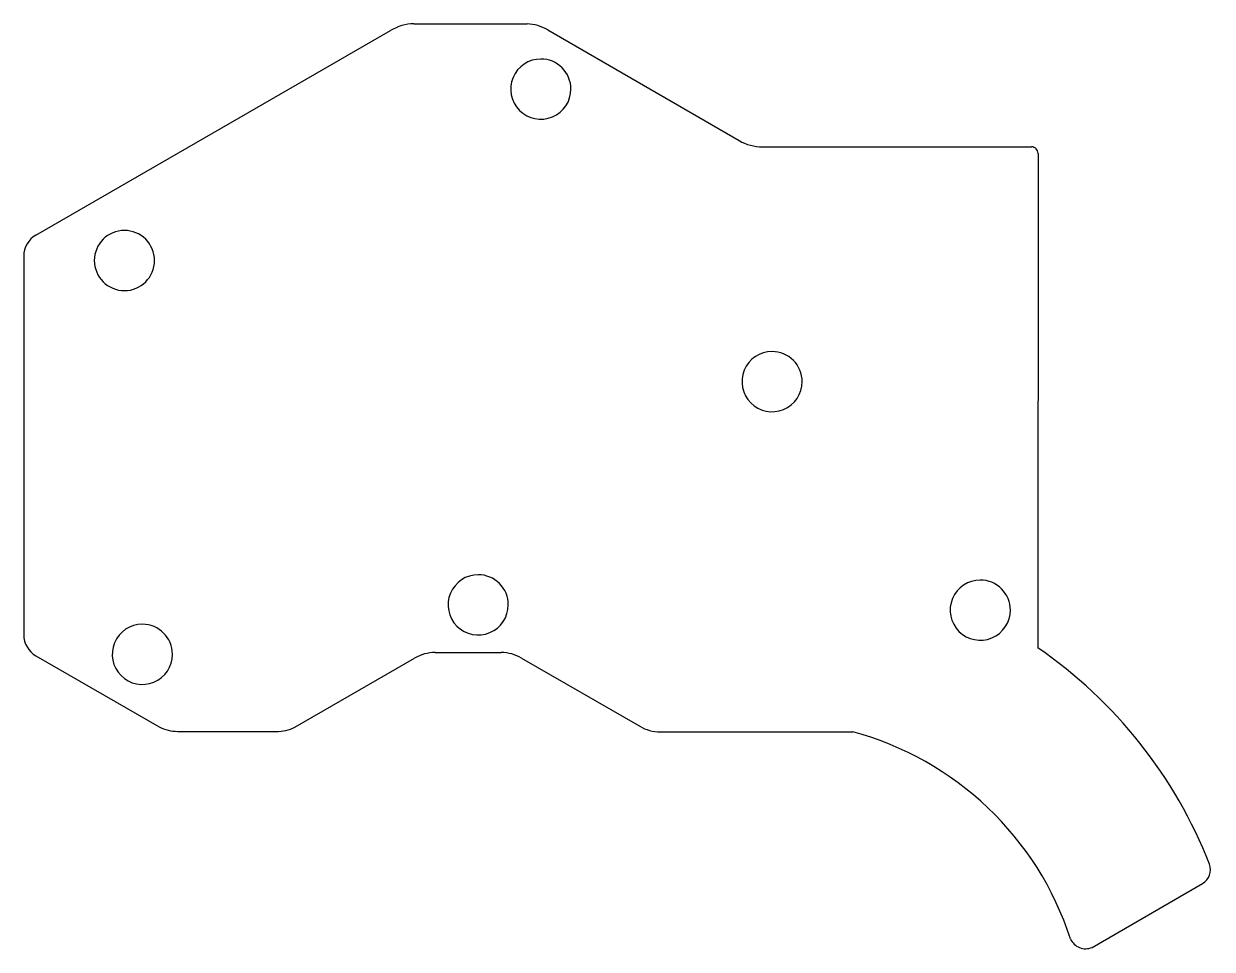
# Model space of a CAD drawing. Extents: x 9 to 171, y 165 to 291.
import ezdxf

# ---------------------------------------------------------------- set-up
doc = ezdxf.new("R2010")
doc.units = 0
doc.layers.get('0').update_dxf_attribs({"linetype": 'CONTINUOUS'})

msp = doc.modelspace()

# ---------------------------------------------------------------- linework, layer by layer
at = {"color": 7}
for points in [[(10.920145, 262.474013), (59.230931, 290.337805)], [(62.39323, 291.252205), (77.836426, 291.252205)], [(80.630425, 290.416545), (106.716218, 275.339109)], [(109.888677, 274.490749), (146.543407, 274.488209)], [(147.432407, 273.59921), (147.427327, 206.248589)], [(9.255997, 259.591114), (9.256447, 208.029129)], [(10.920145, 205.148769), (27.69684, 195.468832)], [(46.200735, 195.443432), (62.50499, 204.856669)], [(65.301982, 205.603429), (74.27998, 205.603429)], [(77.074426, 204.854129), (93.178022, 195.557732)], [(30.211439, 194.869392), (43.648036, 194.854152)], [(95.972021, 194.810972), (122.184814, 194.808326)], [(154.795864, 165.45112), (169.8479, 174.132838)]]:
    msp.add_lwpolyline(points, dxfattribs=at)
at = {"color": 1}
for points in [[(79.699521, 286.454278)], [(22.968535, 263.105588)], [(111.204672, 246.604522)], [(71.1676, 216.204556)], [(139.565571, 215.48204)], [(25.408398, 209.461099)]]:
    msp.add_lwpolyline(points, close=True, dxfattribs=at)
at = {"color": 7}
for points in [[(62.39323, 291.252205), (61.277271, 291.229903), (60.186894, 290.913899), (59.231947, 290.336027)], [(80.630425, 290.415021), (79.776697, 290.907353), (78.82017, 291.194398), (77.836426, 291.253475)], [(106.716218, 275.339109), (107.681545, 274.781806), (108.776567, 274.488428), (109.891217, 274.488463)], [(147.172025, 274.227827), (147.005303, 274.394547), (146.779182, 274.488209), (146.543407, 274.488209)], [(147.432407, 273.59921), (147.432407, 273.834988), (147.338744, 274.061108), (147.172025, 274.227827)], [(10.921161, 262.474013), (9.89104, 261.879489), (9.256424, 260.780487), (9.256445, 259.591114)], [(9.256445, 208.029129), (9.256453, 206.84016), (9.890871, 205.741547), (10.920653, 205.147245)], [(170.80929, 176.783581), (166.128743, 188.716482), (157.986622, 198.977042), (147.429359, 206.246557)], [(65.30153, 205.603429), (64.320532, 205.603432), (63.356819, 205.345177), (62.507276, 204.854637)], [(77.074426, 204.854129), (76.224868, 205.344355), (75.261277, 205.602424), (74.280427, 205.602413)], [(27.69684, 195.468832), (28.476297, 195.074095), (29.33773, 194.868395), (30.211439, 194.868376)], [(43.649052, 194.853136), (44.53449, 194.84377), (45.409377, 195.045883), (46.200989, 195.44267)], [(93.178022, 195.557732), (94.02748, 195.067208), (94.991105, 194.808956), (95.972021, 194.80894)], [(151.864705, 166.60174), (147.372029, 180.414418), (136.208258, 191.024439), (122.185068, 194.809194)], [(169.8479, 174.132838), (170.76407, 174.670289), (171.167919, 175.783774), (170.80929, 176.783581)], [(151.864705, 166.60174), (152.096462, 166.056466), (152.537646, 165.627219), (153.08907, 165.410499)], [(153.08907, 165.410499), (153.640493, 165.193779), (154.255879, 165.207778), (154.79688, 165.449342)]]:
    msp.add_open_spline(points, degree=3, dxfattribs=at)
at = {"color": 1}
for points in [[(79.699521, 286.454278), (78.041226, 286.454278), (76.546218, 285.455345), (75.911616, 283.923281)], [(82.598658, 285.253416), (81.829759, 286.022315), (80.786908, 286.454278), (79.699521, 286.454278)], [(83.79952, 282.354279), (83.79952, 283.441666), (83.367557, 284.484517), (82.598658, 285.253416)], [(75.911616, 283.923281), (75.277014, 282.391216), (75.627792, 280.627733), (76.800384, 279.455142)], [(81.268522, 278.566374), (82.800587, 279.200976), (83.79952, 280.695984), (83.79952, 282.354279)], [(76.800384, 279.455142), (77.972975, 278.28255), (79.736458, 277.931772), (81.268522, 278.566374)], [(22.968535, 263.105588), (20.704168, 263.105588), (18.868536, 261.269956), (18.868536, 259.005589)], [(25.867672, 261.904726), (25.098773, 262.673625), (24.055922, 263.105588), (22.968535, 263.105588)], [(27.068533, 259.005589), (27.068533, 260.092976), (26.636571, 261.135827), (25.867672, 261.904726)], [(18.868536, 259.005589), (18.868536, 256.741222), (20.704168, 254.90559), (22.968535, 254.90559)], [(22.968535, 254.90559), (25.232901, 254.90559), (27.068533, 256.741222), (27.068533, 259.005589)], [(111.204672, 246.604522), (109.546377, 246.604522), (108.051369, 245.605589), (107.416767, 244.073525)], [(114.103809, 245.40366), (113.33491, 246.172559), (112.292059, 246.604522), (111.204672, 246.604522)], [(115.304671, 242.504523), (115.304671, 243.59191), (114.872708, 244.634761), (114.103809, 245.40366)], [(107.416767, 244.073525), (106.782165, 242.54146), (107.132943, 240.777977), (108.305535, 239.605386)], [(112.773674, 238.716618), (114.305738, 239.35122), (115.304671, 240.846228), (115.304671, 242.504523)], [(108.305535, 239.605386), (109.478126, 238.432795), (111.241609, 238.082016), (112.773674, 238.716618)], [(71.1676, 216.204556), (69.509305, 216.204556), (68.014297, 215.205624), (67.379695, 213.673559)], [(74.066737, 215.003694), (73.297838, 215.772593), (72.254987, 216.204556), (71.1676, 216.204556)], [(139.565571, 215.48204), (137.907276, 215.48204), (136.412268, 214.483108), (135.777666, 212.951043)], [(142.464708, 214.281178), (141.695809, 215.050077), (140.652958, 215.48204), (139.565571, 215.48204)], [(75.267599, 212.104557), (75.267599, 213.191945), (74.835636, 214.234795), (74.066737, 215.003694)], [(143.66557, 211.382041), (143.66557, 212.469429), (143.233607, 213.512279), (142.464708, 214.281178)], [(67.379695, 213.673559), (66.745093, 212.141494), (67.095871, 210.378012), (68.268463, 209.20542)], [(135.777666, 212.951043), (135.143064, 211.418978), (135.493843, 209.655496), (136.666434, 208.482904)], [(72.736601, 208.316652), (74.268666, 208.951254), (75.267599, 210.446263), (75.267599, 212.104557)], [(141.134573, 207.594136), (142.666637, 208.228738), (143.66557, 209.723747), (143.66557, 211.382041)], [(25.408398, 209.461099), (23.750104, 209.461099), (22.255095, 208.462166), (21.620493, 206.930102)], [(29.508397, 205.3611), (29.508397, 207.625467), (27.672765, 209.461099), (25.408398, 209.461099)], [(68.268463, 209.20542), (69.441054, 208.032829), (71.204537, 207.68205), (72.736601, 208.316652)], [(136.666434, 208.482904), (137.839025, 207.310313), (139.602508, 206.959534), (141.134573, 207.594136)], [(21.620493, 206.930102), (20.985891, 205.398037), (21.33667, 203.634555), (22.509261, 202.461963)], [(26.9774, 201.573195), (28.509465, 202.207797), (29.508397, 203.702805), (29.508397, 205.3611)], [(22.509261, 202.461963), (23.681853, 201.289372), (25.445335, 200.938593), (26.9774, 201.573195)]]:
    msp.add_open_spline(points, degree=3, dxfattribs=at)

doc.saveas('drawing.dxf')
